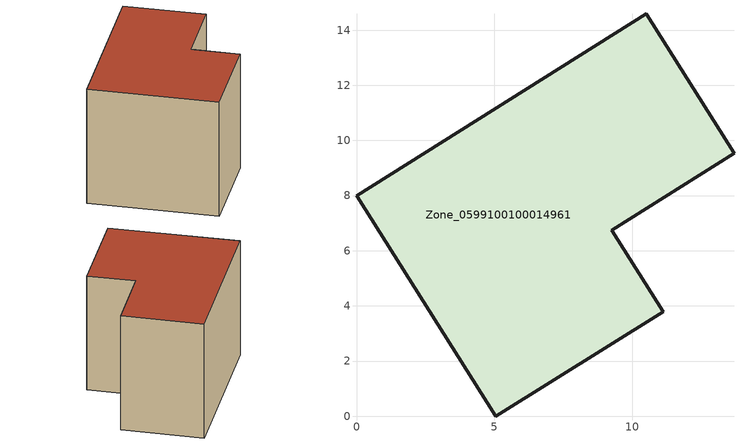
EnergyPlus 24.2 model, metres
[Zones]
Zone_0599100100014961
 floor ground (C_G): 0,7.99 10.52,14.59 13.69,9.53 9.27,6.74 11.13,3.79 5.05,0 z0
 wall outside (C_F): 11.13,3.79 9.27,6.74 13.69,9.53 10.52,14.59 0,7.99 5.05,0 11.13,3.79 z0:9.04
 roof outside (C_R): 0,7.99 5.05,0 11.13,3.79 9.27,6.74 13.69,9.53 10.52,14.59 z9.04
[BUILDING]
Pand.0599100100014961: North Axis=0; Terrain=City; Loads Convergence Tolerance Value=0.04; Temperature Convergence Tolerance Value=0.4; Solar Distribution=FullExterior; Maximum Number of Warmup Days=25; Minimum Number of Warmup Days=1
[Site:Location]
Rotterdam.The.Hague.AP_ZH_NLD Design_Conditions: Latitude=51.96; Longitude=4.45; Time Zone=1; Elevation=-4.5
[SITE:GROUNDTEMPERATURE:BUILDINGSURFACE]
18, 18, 18, 18, 18, 18, 18, 18, 18, 18, 18, 18
[MATERIAL] Thermal Absorptance=0.9; Solar Absorptance=0.7; Visible Absorptance=0.7
Name | Roughness | Thickness | Conductivity | Density | Specific Heat
G.TC.2015-2018 | MediumSmooth | 0.15 | 0.0428571 | 540 | 1210
F.TC.2015-2018 | Rough | 0.3 | 0.0666667 | 1920 | 840
R.TC.2015-2018 | MediumRough | 0.2 | 0.0333333 | 1500 | 1000
[CONSTRUCTION]
C_G: G.TC.2015-2018
C_F: F.TC.2015-2018
C_R: R.TC.2015-2018
[ZONE]
Zone_0599100100014961: Type=1; Multiplier=1; Ceiling Height=Autocalculate; Volume=Autocalculate; Floor Area=autocalculate; Part of Total Floor Area=Yes
[ZONEINFILTRATION:DESIGNFLOWRATE]
Infil_Zone_0599100100014961: Zone or ZoneList or Space or SpaceList=Zone_0599100100014961; Schedule=AlwaysOn; Design Flow Rate Calculation Method=Flow/Area; Flow Rate per Floor Area=0.0015; Constant Term Coefficient=1; Temperature Term Coefficient=0; Velocity Term Coefficient=0; Velocity Squared Term Coefficient=0
[HVACTEMPLATE:ZONE:IDEALLOADSAIRSYSTEM]
Zone_0599100100014961: Maximum Heating Supply Air Temperature=50; Minimum Cooling Supply Air Temperature=13; Maximum Heating Supply Air Humidity Ratio=0.0156; Minimum Cooling Supply Air Humidity Ratio=0.0077; Heating Limit=NoLimit; Cooling Limit=NoLimit; Dehumidification Control Type=ConstantSensibleHeatRatio; Cooling Sensible Heat Ratio=0.7; Dehumidification Setpoint=60; Humidification Control Type=None; Humidification Setpoint=30; Outdoor Air Method=None; Outdoor Air Flow Rate per Person=0.00944; Outdoor Air Flow Rate per Zone Floor Area=0; Outdoor Air Flow Rate per Zone=0; Demand Controlled Ventilation Type=None; Outdoor Air Economizer Type=NoEconomizer; Heat Recovery Type=None; Sensible Heat Recovery Effectiveness=0.7; Latent Heat Recovery Effectiveness=0.65
[ZONECONTROL:THERMOSTAT]
ThermostatControl_Zone_0599100100014961: Zone or ZoneList=Zone_0599100100014961; Control Type Schedule=DualSetpointControlType; Control 1=Thermostat_Zone_0599100100014961; Temperature Difference Between Cutout And Setpoint=0
[THERMOSTATSETPOINT:DUALSETPOINT]
Thermostat_Zone_0599100100014961: Heating Setpoint Temperature Schedule=HeatingSetpoint_Zone_0599100100014961; Cooling Setpoint Temperature Schedule=CoolingSetpoint_Zone_0599100100014961
[SCHEDULE:COMPACT]
HeatingSetpoint_Zone_0599100100014961: Through: 12/31, For: AllDays, Until: 24:00, 21
CoolingSetpoint_Zone_0599100100014961: Through: 12/31, For: AllDays, Until: 24:00, 24
DualSetpointControlType: Through: 12/31, For: AllDays, Until: 24:00, 4
AlwaysOn: Through: 12/31, For: AllDays, Until: 24:00, 1
